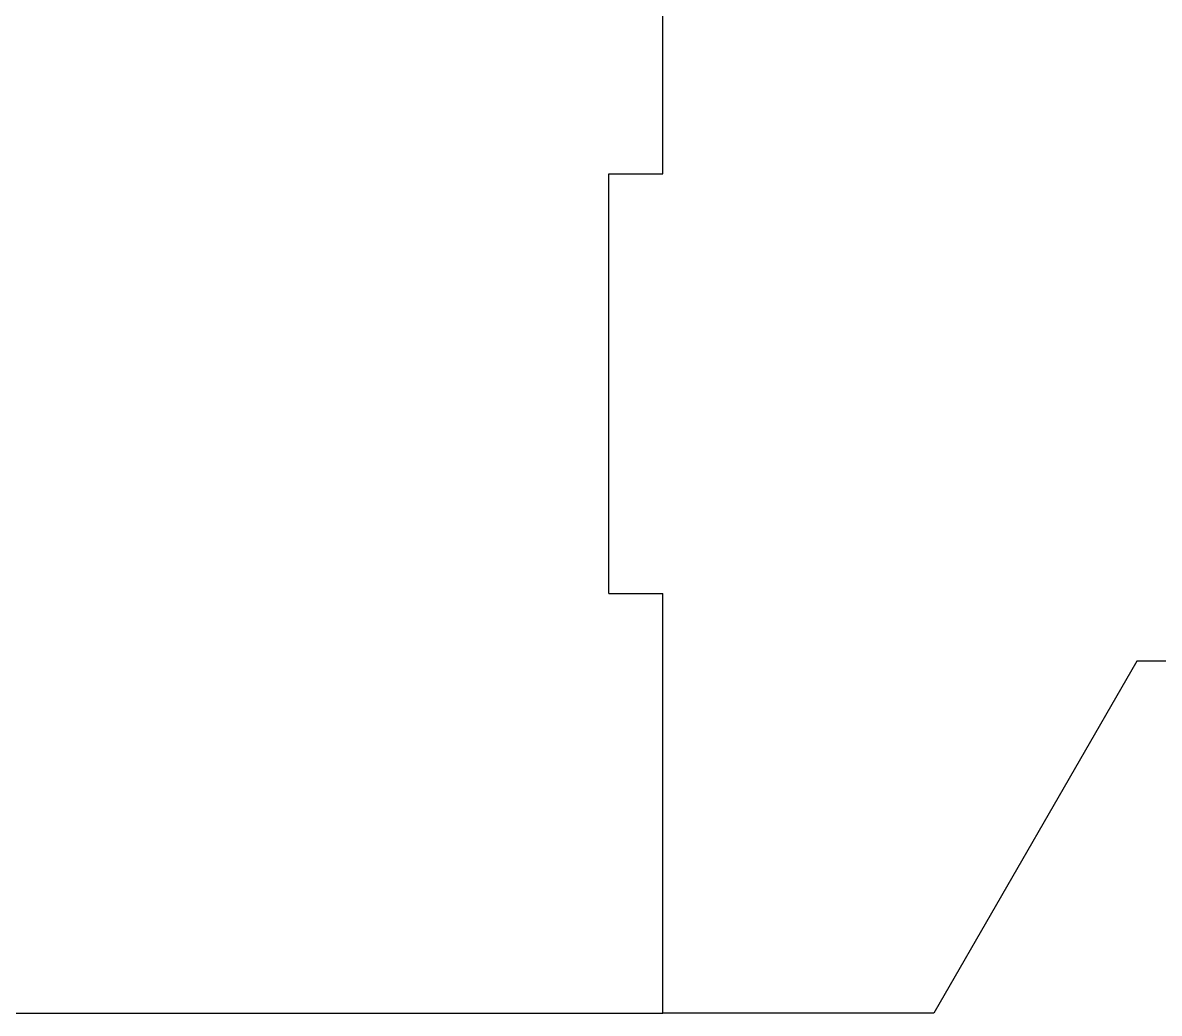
# Model space of a CAD drawing. Header units: metres. Extents: x -544 to 104, y 0 to 186.
# Drawn here: x -221.3 to -137.3, y 0 to 73.2 of the extents above; entities that cross this region are included whole.
import ezdxf

# ---------------------------------------------------------------- set-up
doc = ezdxf.new("R2010")
doc.units = ezdxf.units.M

msp = doc.modelspace()

# ---------------------------------------------------------------- linework, layer by layer
at = {"layer": 'GROUP0'}
for p, q in [((-174, 62), (-174, 93)), ((-178, 31), (-178, 62)), ((-178, 62), (-174, 62)), ((-178, 31), (-174, 31)), ((-174, 0), (-174, 31)), ((-274, 0), (-174, 0))]:
    msp.add_line(p, q, dxfattribs=at)
at = {"layer": 'GROUP1'}
for p, q in [((-174, 62), (-174, 93)), ((-178, 62), (-174, 62)), ((-178, 31), (-178, 62)), ((-178, 31), (-174, 31)), ((-174, 0), (-174, 31)), ((-139, 26), (-154, 0)), ((-119, 26), (-139, 26)), ((-154, 0), (-174, 0))]:
    msp.add_line(p, q, dxfattribs=at)

doc.saveas('drawing.dxf')
